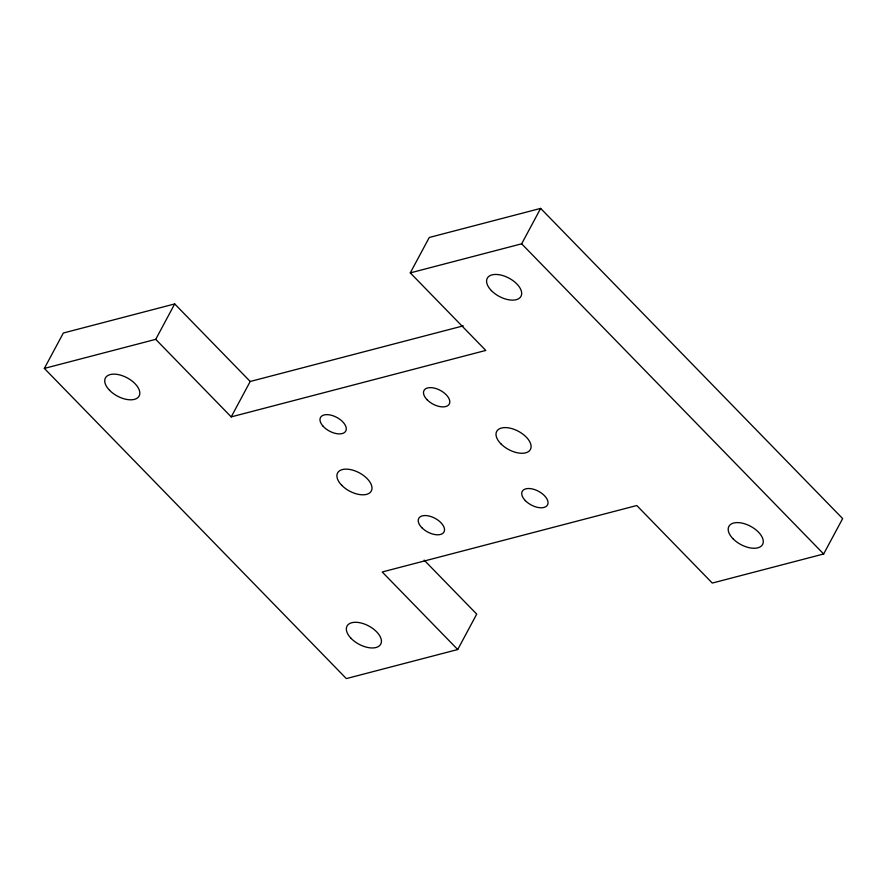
<?xml version="1.0" encoding="UTF-8"?>
<svg xmlns="http://www.w3.org/2000/svg" width="887" height="887" viewBox="0 0 887 887"><rect width="100%" height="100%" fill="white"/><g stroke="black" fill="none" stroke-linecap="round" stroke-linejoin="round"><path stroke-width="1.33" d="M424.152 560.129L476.718 614.114L457.725 649.528L346.351 678.599L44.35 368.415L63.343 333.013L174.706 303.931L250.212 381.477L463.247 325.862M44.35 368.415L155.724 339.344L174.706 303.931M155.724 339.344L231.219 416.89L250.212 381.477M231.219 416.89L485.788 350.432L410.282 272.886L429.275 237.472L540.649 208.401L842.65 518.585L823.657 553.987L712.294 583.069L636.788 505.523L382.219 571.982L457.725 649.528M410.282 272.886L521.656 243.814L540.649 208.401M521.656 243.814L823.657 553.987M109.556 390.302A19.126 10.356 28.2 0 0 139.104 396.057A19.126 10.356 28.2 0 0 118.182 374.569A19.126 10.356 28.2 0 0 109.556 390.302M351.152 638.44A19.126 10.356 28.2 0 0 380.711 644.206A19.126 10.356 28.2 0 0 359.789 622.718A19.126 10.356 28.2 0 0 351.152 638.44M733.006 538.753A19.126 10.356 28.2 0 0 762.554 544.518A19.126 10.356 28.2 0 0 741.632 523.031A19.126 10.356 28.2 0 0 733.006 538.753M491.398 290.614A19.126 10.356 28.2 0 0 520.957 296.38A19.126 10.356 28.2 0 0 500.035 274.881A19.126 10.356 28.2 0 0 491.398 290.614M421.824 527.665A14.336 7.772 28.2 0 0 443.988 531.978A14.336 7.772 28.2 0 0 428.299 515.868A14.336 7.772 28.2 0 0 421.824 527.665M525.337 500.634A14.336 7.772 28.2 0 0 547.501 504.958A14.336 7.772 28.2 0 0 531.812 488.837A14.336 7.772 28.2 0 0 525.337 500.634M427.09 399.738A14.336 7.772 28.2 0 0 449.265 404.062A14.336 7.772 28.2 0 0 433.566 387.941A14.336 7.772 28.2 0 0 427.09 399.738M323.056 426.192A14.336 7.772 28.2 0 0 345.498 431.481A14.336 7.772 28.2 0 0 330.84 415.127A14.336 7.772 28.2 0 0 323.056 426.192M341.728 485.3A19.126 10.356 28.2 0 0 371.276 491.054A19.126 10.356 28.2 0 0 350.354 469.567A19.126 10.356 28.2 0 0 341.728 485.3M500.833 443.766A19.126 10.356 28.2 0 0 530.382 449.521A19.126 10.356 28.2 0 0 509.46 428.033A19.126 10.356 28.2 0 0 500.833 443.766"/></g></svg>
